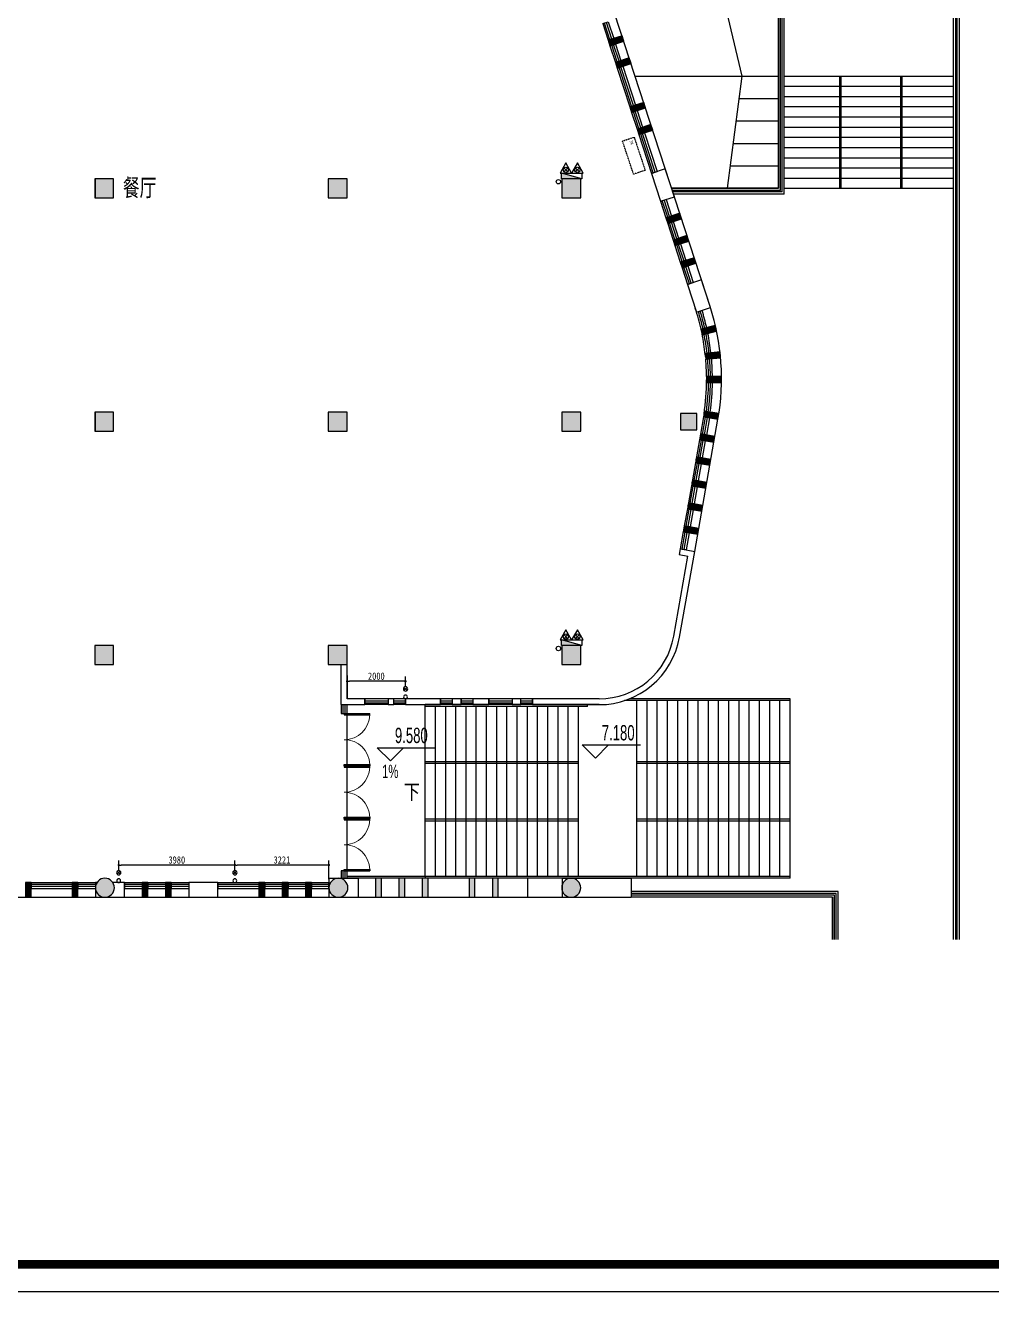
# Model space of a CAD drawing. Header units: inches. Extents: x 871252 to 1312932, y -88801 to 86720.
# Drawn here: x 1245302 to 1278406, y -79671 to -36261 of the extents above; entities that cross this region are included whole.
import ezdxf

# ---------------------------------------------------------------- set-up
doc = ezdxf.new("R2010")
doc.units = ezdxf.units.IN
doc.header["$MEASUREMENT"] = 0
doc.linetypes.add('DASH', pattern=[0.35, 0.25, -0.1])
for name, color, linetype in [('COLUMN', 6, 'Continuous'), ('CURTWALL', 4, 'Continuous'), ('DIM_ELEV', 3, 'Continuous'), ('DIM_SYMB', 3, 'Continuous'), ('EQUIP_消火栓', 7, 'Continuous'), ('EQUIP_灭火器', 7, 'Continuous'), ('HANDRAIL', 3, 'Continuous'), ('LG', 84, 'Continuous'), ('LVTRY', 6, 'Continuous'), ('PUB_HATCH', 8, 'Continuous'), ('PUB_TEXT', 151, 'Continuous'), ('STAIR', 6, 'Continuous'), ('VPIPE-消防', 1, 'Continuous'), ('WALL', 7, 'Continuous'), ('WINDOW', 3, 'Continuous'), ('供排水', 4, 'Continuous'), ('外框', 7, 'Continuous'), ('电位', 1, 'Continuous'), ('空调', 205, 'Continuous')]:
    doc.layers.add(name, color=color, linetype=linetype)
doc.styles.add('_TCH_DIM', font='stylu.ttf')
doc.styles.add('HZ-1', font='MingLiU.ttf', dxfattribs={"width": 0.8})
doc.styles.get("Standard").update_dxf_attribs({"font": '', "width": 0.7, "height": 250})
doc.styles.get('Standard').set_extended_font_data('NSimSun')
doc.dimstyles.new('电路', dxfattribs={"dimscale": 80, "dimtxt": 2.5, "dimasz": 1, "dimexe": 2, "dimexo": 1, "dimtad": 1, "dimdec": 0, "dimtxsty": 'Standard', "dimblk": 'DOT', "dimcen": 1, "dimclrd": 6, "dimclre": 6, "dimclrt": 6, "dimadec": 0, "dimazin": 0, "dimtfac": 1, "dimtdec": 0, "dimtmove": 0, "dimatfit": 3, "dimfxl": 0, "dimarcsym": 0})

# ---------------------------------------------------------------- blocks, each defined once
blk = doc.blocks.new('vhjkghkghkl')
at = {"layer": '空调', "linetype": 'DASH', "ltscale": 0.3}
blk.add_lwpolyline([(134071, 540199), (134071, 539779), (132871, 539779), (132871, 540199), (134071, 540199)], close=True, dxfattribs=at)
at = {"layer": '空调', "linetype": 'DASH', "ltscale": 0.3, "style": 'HZ-1'}
blk.add_text('AC', height=100, dxfattribs=at).set_placement((133846, 539867))
blk = doc.blocks.new('$TwtSys$00000434')
for p, q in [((-0.5, 0.5), (-0.5, -0.5)), ((-0.5, -0.5), (0.5, 0.5)), ((0.5, 0.5), (-0.5, 0.5)), ((0.5, -0.5), (0.5, 0.5)), ((-0.5, -0.5), (0.5, -0.5))]:
    blk.add_line(p, q)
blk.add_solid([(0.5, -0.5), (0.5, 0.5), (-0.5, -0.5)])
blk = doc.blocks.new('$TwtSys$00000545')
for p, q in [((0, 344), (-198, 0)), ((-198, 0), (198, 0)), ((-73, 36), (73, 182)), ((-73, 182), (73, 36)), ((198, 0), (0, 344))]:
    blk.add_line(p, q)
blk.add_circle((0, 109), 91.8)
blk = doc.blocks.new('$DorLib2D$00000002')
for p, q in [((-0.5, 0), (-0.5, 0.4875)), ((-0.475, 0.4875), (-0.5, 0.4875)), ((-0.475, 0), (-0.475, 0.4875)), ((0.475, 0), (0.475, 0.4875)), ((0.475, 0.4875), (0.5, 0.4875)), ((0.5, 0), (0.5, 0.4875)), ((-0.5, 0), (-0.475, 0)), ((0.5, 0), (0.475, 0))]:
    blk.add_line(p, q)
at = {"lineweight": 13}
for centre, start, end in [((-0.4875, 0), 0, 88.53072), ((0.4875, 0), 91.46928, 180)]:
    blk.add_arc(centre, 0.4875, start, end, dxfattribs=at)
blk = doc.blocks.new('$TCHSYS$WIN2D')
for p, q in [((-0.5, 0.5), (0.5, 0.5)), ((-0.5, 0.5), (-0.5, -0.5)), ((0.5, 0.5), (0.5, -0.5)), ((0.5, 0.167), (-0.5, 0.167)), ((0.5, -0.167), (-0.5, -0.167)), ((-0.5, -0.5), (0.5, -0.5))]:
    blk.add_line(p, q)
blk = doc.blocks.new('A$C4B041D0B')
at = {"layer": '供排水', "color": 14}
for p, q in [((393, 128), (287, 22)), ((287, 128), (393, 22))]:
    blk.add_line(p, q, dxfattribs=at)
at = {"layer": '供排水'}
for centre, radius in [((65, 75), 65.2), ((340, 75), 75)]:
    blk.add_circle(centre, radius, dxfattribs=at)
blk = doc.blocks.new('_DOT')
at = {"color": 0, "linetype": 'ByBlock'}
blk.add_line((-0.5, 0), (-1, 0), dxfattribs=at)
at = {"color": 0, "linetype": 'ByBlock', "const_width": 0.5}
blk.add_lwpolyline([(-0.25, 0, 1), (0.25, 0, 1)], format="xyb", close=True, dxfattribs=at)
blk = doc.blocks.new('*D369')
at = {"layer": 'Defpoints', "color": 0, "transparency": 16777216}
for p in [(1252481, -65048), (1252481, -65308), (1255702, -65648)]:
    blk.add_point(p, dxfattribs=at)
at = {"layer": '电位', "color": 6, "lineweight": -2, "transparency": 16777216}
for p, q in [((1252481, -65228), (1252481, -64888)), ((1255622, -65048), (1252561, -65048)), ((1255702, -65528), (1255702, -64888))]:
    blk.add_line(p, q, dxfattribs=at)
at = {"layer": '电位', "color": 6, "lineweight": -2, "transparency": 16777216, "xscale": 80, "yscale": 80, "zscale": 80, "rotation": 180}
blk.add_blockref('_DOT', (1252481, -65048), dxfattribs=at)
at = {"layer": '电位', "color": 6, "lineweight": -2, "transparency": 16777216, "xscale": 80, "yscale": 80, "zscale": 80}
blk.add_blockref('_DOT', (1255702, -65048), dxfattribs=at)
at = {"layer": '电位', "color": 6, "transparency": 16777216, "insert": (1254092, -64873), "char_height": 250, "attachment_point": 5}
blk.add_mtext('3221', dxfattribs=at)
blk = doc.blocks.new('*D370')
at = {"layer": 'Defpoints', "color": 0, "transparency": 16777216}
for p in [(1248502, -65048), (1248502, -65308), (1252481, -65308)]:
    blk.add_point(p, dxfattribs=at)
at = {"layer": '电位', "color": 6, "lineweight": -2, "transparency": 16777216}
for p, q in [((1248502, -65228), (1248502, -64888)), ((1252401, -65048), (1248582, -65048)), ((1252481, -65228), (1252481, -64888))]:
    blk.add_line(p, q, dxfattribs=at)
at = {"layer": '电位', "color": 6, "lineweight": -2, "transparency": 16777216, "xscale": 80, "yscale": 80, "zscale": 80, "rotation": 180}
blk.add_blockref('_DOT', (1248502, -65048), dxfattribs=at)
at = {"layer": '电位', "color": 6, "lineweight": -2, "transparency": 16777216, "xscale": 80, "yscale": 80, "zscale": 80}
blk.add_blockref('_DOT', (1252481, -65048), dxfattribs=at)
at = {"layer": '电位', "color": 6, "transparency": 16777216, "insert": (1250491, -64873), "char_height": 250, "attachment_point": 5}
blk.add_mtext('3980', dxfattribs=at)
blk = doc.blocks.new('*D371')
at = {"layer": 'Defpoints', "color": 0, "transparency": 16777216}
for p in [(1256327, -58748), (1256327, -59008), (1258327, -59008)]:
    blk.add_point(p, dxfattribs=at)
at = {"layer": '电位', "color": 6, "lineweight": -2, "transparency": 16777216}
for p, q in [((1256327, -58928), (1256327, -58588)), ((1258327, -58928), (1258327, -58588)), ((1258247, -58748), (1256407, -58748))]:
    blk.add_line(p, q, dxfattribs=at)
at = {"layer": '电位', "color": 6, "lineweight": -2, "transparency": 16777216, "xscale": 80, "yscale": 80, "zscale": 80, "rotation": 180}
blk.add_blockref('_DOT', (1256327, -58748), dxfattribs=at)
at = {"layer": '电位', "color": 6, "lineweight": -2, "transparency": 16777216, "xscale": 80, "yscale": 80, "zscale": 80}
blk.add_blockref('_DOT', (1258327, -58748), dxfattribs=at)
at = {"layer": '电位', "color": 6, "transparency": 16777216, "insert": (1257327, -58573), "char_height": 250, "attachment_point": 5}
blk.add_mtext('2000', dxfattribs=at)

msp = doc.modelspace()

# ---------------------------------------------------------------- hatches: boundary and pattern name
at = {"layer": 'PUB_HATCH'}
for points in [[(1265329.8, -36963.5), (1265805.3, -36809), (1265743.5, -36618.7), (1265268, -36773.3)], [(1265577, -37724.3), (1266052.6, -37569.8), (1265990.8, -37379.6), (1265515.2, -37534.1)], [(1266071.5, -39246), (1266547, -39091.5), (1266485.2, -38901.3), (1266009.7, -39055.8)], [(1266318.7, -40006.8), (1266794.2, -39852.3), (1266732.4, -39662.1), (1266256.9, -39816.6)], [(1248327.2, -42172.9), (1248327.2, -41522.9), (1247677.2, -41522.9), (1247677.2, -42172.9)], [(1256327.2, -42172.9), (1256327.2, -41522.9), (1255677.2, -41522.9), (1255677.2, -42172.9)], [(1264327.2, -42172.9), (1264327.2, -41522.9), (1263677.2, -41522.9), (1263677.2, -42172.9)], [(1267307.5, -43050.2), (1267783.1, -42895.7), (1267721.3, -42705.5), (1267245.7, -42860)], [(1267554.7, -43811.1), (1268030.3, -43656.6), (1267968.5, -43466.4), (1267492.9, -43620.9)], [(1267802, -44571.9), (1268277.5, -44417.4), (1268215.7, -44227.2), (1267740.2, -44381.7)], [(1268492, -46870.3), (1268977.3, -46749.8), (1268929.1, -46555.7), (1268443.8, -46676.2)], [(1268609.8, -47705.1), (1269119.5, -47656.7), (1269100.6, -47457.6), (1268590.9, -47506)], [(1268641.4, -48502.8), (1269153.4, -48499.7), (1269152.2, -48299.7), (1268640.2, -48302.8)], [(1269028.4, -49765.1), (1269062.8, -49568.1), (1268570.3, -49482.1), (1268535.8, -49679.1)], [(1248327.2, -50172.9), (1248327.2, -49522.9), (1247677.2, -49522.9), (1247677.2, -50172.9)], [(1256327.1, -50172.9), (1256327.1, -49522.9), (1255677.1, -49522.9), (1255677.1, -50172.9)], [(1264327.1, -50172.9), (1264327.1, -49522.9), (1263677.1, -49522.9), (1263677.1, -50172.9)], [(1268302.1, -50122.9), (1268302.1, -49572.9), (1267752.1, -49572.9), (1267752.1, -50122.9)], [(1268889.5, -50553), (1268923.9, -50355.9), (1268431.3, -50269.9), (1268396.9, -50466.9)], [(1268750.6, -51340.8), (1268785, -51143.8), (1268292.4, -51057.8), (1268258, -51254.8)], [(1268612.9, -52128.9), (1268647.3, -51931.9), (1268154.8, -51845.8), (1268120.4, -52042.9)], [(1268474, -52916.7), (1268508.4, -52719.7), (1268015.9, -52633.7), (1267981.5, -52830.7)], [(1268335.1, -53704.6), (1268369.5, -53507.6), (1267876.9, -53421.5), (1267842.5, -53618.5)], [(1248327.3, -58173.2), (1248327.3, -57523.2), (1247677.3, -57523.2), (1247677.3, -58173.2)], [(1256327.1, -58173.2), (1256327.1, -57523.2), (1255677.1, -57523.2), (1255677.1, -58173.2)], [(1264327.1, -58173.2), (1264327.1, -57523.2), (1263677.1, -57523.2), (1263677.1, -58173.2)], [(1248352.2, -65823.2, 1), (1247702.2, -65823.2, 1)], [(1256352.1, -65823.2, 1), (1255702.1, -65823.2, 1)], [(1257502.2, -66148.3), (1257502.2, -65498.3), (1257302.2, -65498.3), (1257302.2, -66148.3)], [(1258302.2, -66148.3), (1258302.2, -65498.3), (1258102.2, -65498.3), (1258102.2, -66148.3)], [(1259102.2, -66148.3), (1259102.2, -65498.3), (1258902.2, -65498.3), (1258902.2, -66148.3)], [(1260702.2, -66148.3), (1260702.2, -65498.3), (1260502.2, -65498.3), (1260502.2, -66148.3)], [(1261502.2, -66148.3), (1261502.2, -65498.3), (1261302.2, -65498.3), (1261302.2, -66148.3)], [(1264327.1, -65823.3, 1), (1263677.1, -65823.3, 1)], [(1245502.2, -66148.3), (1245502.2, -65648.3), (1245302.2, -65648.3), (1245302.2, -66148.3)], [(1247102.2, -66148.3), (1247102.2, -65648.3), (1246902.2, -65648.3), (1246902.2, -66148.3)], [(1249502.2, -66148.3), (1249502.2, -65648.3), (1249302.2, -65648.3), (1249302.2, -66148.3)], [(1250302.2, -66148.3), (1250302.2, -65648.3), (1250102.2, -65648.3), (1250102.2, -66148.3)], [(1253502.2, -66148.3), (1253502.2, -65648.3), (1253302.2, -65648.3), (1253302.2, -66148.3)], [(1254302.2, -66148.3), (1254302.2, -65648.3), (1254102.2, -65648.3), (1254102.2, -66148.3)], [(1255102.2, -66148.3), (1255102.2, -65648.3), (1254902.2, -65648.3), (1254902.2, -66148.3)]]:
    msp.add_hatch(color=256, dxfattribs=at).paths.add_polyline_path(points)

# ---------------------------------------------------------------- linework, layer by layer
msp.add_line((1271501.9, -59408.3), (1271501.9, -59348.3))
at = {"layer": 'COLUMN'}
for p, q in [((1265743.5, -36618.7), (1265268, -36773.3)), ((1265268, -36773.3), (1265329.8, -36963.5)), ((1265329.8, -36963.5), (1265805.3, -36809)), ((1265805.3, -36809), (1265743.5, -36618.7)), ((1265990.8, -37379.6), (1265515.2, -37534.1)), ((1265515.2, -37534.1), (1265577, -37724.3)), ((1265577, -37724.3), (1266052.6, -37569.8)), ((1266052.6, -37569.8), (1265990.8, -37379.6)), ((1266485.2, -38901.3), (1266009.7, -39055.8)), ((1266009.7, -39055.8), (1266071.5, -39246)), ((1266547, -39091.5), (1266485.2, -38901.3)), ((1266071.5, -39246), (1266547, -39091.5)), ((1266732.4, -39662.1), (1266256.9, -39816.6)), ((1266256.9, -39816.6), (1266318.7, -40006.8)), ((1266318.7, -40006.8), (1266794.2, -39852.3)), ((1266794.2, -39852.3), (1266732.4, -39662.1)), ((1267226.8, -41183.8), (1266751.3, -41338.3)), ((1267535.8, -42134.9), (1267226.8, -41183.8)), ((1248327.2, -41522.9), (1247677.2, -41522.9)), ((1247677.2, -41522.9), (1247677.2, -42172.9)), ((1248327.2, -42172.9), (1248327.2, -41522.9)), ((1256327.2, -41522.9), (1255677.2, -41522.9)), ((1255677.2, -41522.9), (1255677.2, -42172.9)), ((1256327.2, -42172.9), (1256327.2, -41522.9)), ((1264327.2, -41522.9), (1263677.2, -41522.9)), ((1263677.2, -41522.9), (1263677.2, -42172.9)), ((1264327.2, -42172.9), (1264327.2, -41522.9)), ((1266751.3, -41338.3), (1267060.3, -42289.4)), ((1247677.2, -42172.9), (1248327.2, -42172.9)), ((1255677.2, -42172.9), (1256327.2, -42172.9)), ((1263677.2, -42172.9), (1264327.2, -42172.9)), ((1267060.3, -42289.4), (1267535.8, -42134.9)), ((1267721.3, -42705.5), (1267245.7, -42860)), ((1267245.7, -42860), (1267307.5, -43050.2)), ((1267307.5, -43050.2), (1267783.1, -42895.7)), ((1267783.1, -42895.7), (1267721.3, -42705.5)), ((1267968.5, -43466.4), (1267492.9, -43620.9)), ((1267492.9, -43620.9), (1267554.7, -43811.1)), ((1267554.7, -43811.1), (1268030.3, -43656.6)), ((1268030.3, -43656.6), (1267968.5, -43466.4)), ((1268215.7, -44227.2), (1267740.2, -44381.7)), ((1268277.5, -44417.4), (1268215.7, -44227.2)), ((1267740.2, -44381.7), (1267802, -44571.9)), ((1267802, -44571.9), (1268277.5, -44417.4)), ((1268462.9, -44988), (1267987.4, -45142.6)), ((1267987.4, -45142.6), (1268296.4, -46093.6)), ((1268771.9, -45939.1), (1268462.9, -44988)), ((1268296.4, -46093.6), (1268771.9, -45939.1)), ((1268929.1, -46555.7), (1268443.8, -46676.2)), ((1268443.8, -46676.2), (1268492, -46870.3)), ((1268492, -46870.3), (1268977.3, -46749.8)), ((1268977.3, -46749.8), (1268929.1, -46555.7)), ((1269100.6, -47457.6), (1268590.9, -47506)), ((1268590.9, -47506), (1268609.8, -47705.1)), ((1268609.8, -47705.1), (1269119.5, -47656.7)), ((1269119.5, -47656.7), (1269100.6, -47457.6)), ((1269152.2, -48299.7), (1268640.2, -48302.8)), ((1268640.2, -48302.8), (1268641.4, -48502.8)), ((1268641.4, -48502.8), (1269153.4, -48499.7)), ((1269153.4, -48499.7), (1269152.2, -48299.7)), ((1268570.3, -49482.1), (1268535.8, -49679.1)), ((1269062.8, -49568.1), (1268570.3, -49482.1)), ((1248327.2, -49522.9), (1247677.2, -49522.9)), ((1247677.2, -49522.9), (1247677.2, -50172.9)), ((1248327.2, -50172.9), (1248327.2, -49522.9)), ((1256327.1, -49522.9), (1255677.1, -49522.9)), ((1255677.1, -49522.9), (1255677.1, -50172.9)), ((1256327.1, -50172.9), (1256327.1, -49522.9)), ((1264327.1, -49522.9), (1263677.1, -49522.9)), ((1263677.1, -49522.9), (1263677.1, -50172.9)), ((1264327.1, -50172.9), (1264327.1, -49522.9)), ((1268302.1, -49572.9), (1267752.1, -49572.9)), ((1267752.1, -49572.9), (1267752.1, -50122.9)), ((1268302.1, -50122.9), (1268302.1, -49572.9)), ((1268535.8, -49679.1), (1269028.4, -49765.1)), ((1269028.4, -49765.1), (1269062.8, -49568.1)), ((1247677.2, -50172.9), (1248327.2, -50172.9)), ((1255677.1, -50172.9), (1256327.1, -50172.9)), ((1263677.1, -50172.9), (1264327.1, -50172.9)), ((1267752.1, -50122.9), (1268302.1, -50122.9)), ((1268431.3, -50269.9), (1268396.9, -50466.9)), ((1268923.9, -50355.9), (1268431.3, -50269.9)), ((1268396.9, -50466.9), (1268889.5, -50553)), ((1268889.5, -50553), (1268923.9, -50355.9)), ((1268292.4, -51057.8), (1268258, -51254.8)), ((1268785, -51143.8), (1268292.4, -51057.8)), ((1268750.6, -51340.8), (1268785, -51143.8)), ((1268258, -51254.8), (1268750.6, -51340.8)), ((1268154.8, -51845.8), (1268120.4, -52042.9)), ((1268120.4, -52042.9), (1268612.9, -52128.9)), ((1268647.3, -51931.9), (1268154.8, -51845.8)), ((1268612.9, -52128.9), (1268647.3, -51931.9)), ((1268015.9, -52633.7), (1267981.5, -52830.7)), ((1267981.5, -52830.7), (1268474, -52916.7)), ((1268508.4, -52719.7), (1268015.9, -52633.7)), ((1268474, -52916.7), (1268508.4, -52719.7)), ((1267876.9, -53421.5), (1267842.5, -53618.5)), ((1267842.5, -53618.5), (1268335.1, -53704.6)), ((1268369.5, -53507.6), (1267876.9, -53421.5)), ((1268335.1, -53704.6), (1268369.5, -53507.6)), ((1248327.3, -57523.2), (1247677.3, -57523.2)), ((1247677.3, -57523.2), (1247677.3, -58173.2)), ((1248327.3, -58173.2), (1248327.3, -57523.2)), ((1256327.1, -57523.2), (1255677.1, -57523.2)), ((1255677.1, -57523.2), (1255677.1, -58173.2)), ((1256327.1, -58173.2), (1256327.1, -57523.2)), ((1264327.1, -57523.2), (1263677.1, -57523.2)), ((1263677.1, -57523.2), (1263677.1, -58173.2)), ((1264327.1, -58173.2), (1264327.1, -57523.2)), ((1247677.3, -58173.2), (1248327.3, -58173.2)), ((1255677.1, -58173.2), (1256327.1, -58173.2)), ((1263677.1, -58173.2), (1264327.1, -58173.2)), ((1257502.2, -65498.3), (1257302.2, -65498.3)), ((1257302.2, -65498.3), (1257302.2, -66148.3)), ((1257502.2, -66148.3), (1257502.2, -65498.3)), ((1258302.2, -65498.3), (1258102.2, -65498.3)), ((1258102.2, -65498.3), (1258102.2, -66148.3)), ((1258302.2, -66148.3), (1258302.2, -65498.3)), ((1259102.2, -65498.3), (1258902.2, -65498.3)), ((1258902.2, -65498.3), (1258902.2, -66148.3)), ((1259102.2, -66148.3), (1259102.2, -65498.3)), ((1260702.2, -65498.3), (1260502.2, -65498.3)), ((1260502.2, -65498.3), (1260502.2, -66148.3)), ((1260702.2, -66148.3), (1260702.2, -65498.3)), ((1261502.2, -65498.3), (1261302.2, -65498.3)), ((1261302.2, -65498.3), (1261302.2, -66148.3)), ((1261502.2, -66148.3), (1261502.2, -65498.3)), ((1262502.2, -65498.3), (1262502.2, -66148.3)), ((1263702.2, -65498.3), (1262502.2, -65498.3)), ((1263702.2, -66148.3), (1263702.2, -65498.3)), ((1245502.2, -65648.3), (1245302.2, -65648.3)), ((1245302.2, -65648.3), (1245302.2, -66148.3)), ((1245502.2, -66148.3), (1245502.2, -65648.3)), ((1247102.2, -65648.3), (1246902.2, -65648.3)), ((1246902.2, -65648.3), (1246902.2, -66148.3)), ((1247102.2, -66148.3), (1247102.2, -65648.3)), ((1249502.2, -65648.3), (1249302.2, -65648.3)), ((1249302.2, -65648.3), (1249302.2, -66148.3)), ((1249502.2, -66148.3), (1249502.2, -65648.3)), ((1250302.2, -65648.3), (1250102.2, -65648.3)), ((1250102.2, -65648.3), (1250102.2, -66148.3)), ((1250302.2, -66148.3), (1250302.2, -65648.3)), ((1250902.2, -65648.3), (1250902.2, -66148.3)), ((1251902.2, -65648.3), (1250902.2, -65648.3)), ((1251902.2, -66148.3), (1251902.2, -65648.3)), ((1253502.2, -65648.3), (1253302.2, -65648.3)), ((1253302.2, -65648.3), (1253302.2, -66148.3)), ((1253502.2, -66148.3), (1253502.2, -65648.3)), ((1254302.2, -65648.3), (1254102.2, -65648.3)), ((1254102.2, -65648.3), (1254102.2, -66148.3)), ((1254302.2, -66148.3), (1254302.2, -65648.3)), ((1255102.2, -65648.3), (1254902.2, -65648.3)), ((1254902.2, -65648.3), (1254902.2, -66148.3)), ((1255102.2, -66148.3), (1255102.2, -65648.3)), ((1245302.2, -66148.3), (1245502.2, -66148.3)), ((1246902.2, -66148.3), (1247102.2, -66148.3)), ((1249302.2, -66148.3), (1249502.2, -66148.3)), ((1250102.2, -66148.3), (1250302.2, -66148.3)), ((1250902.2, -66148.3), (1251902.2, -66148.3)), ((1253302.2, -66148.3), (1253502.2, -66148.3)), ((1254102.2, -66148.3), (1254302.2, -66148.3)), ((1254902.2, -66148.3), (1255102.2, -66148.3)), ((1257302.2, -66148.3), (1257502.2, -66148.3)), ((1258102.2, -66148.3), (1258302.2, -66148.3)), ((1258902.2, -66148.3), (1259102.2, -66148.3)), ((1260502.2, -66148.3), (1260702.2, -66148.3)), ((1261302.2, -66148.3), (1261502.2, -66148.3)), ((1262502.2, -66148.3), (1263702.2, -66148.3))]:
    msp.add_line(p, q, dxfattribs=at)
for centre, start, end in [((1248027.2, -65823.2), 0, 180), ((1256027.1, -65823.2), 0, 180), ((1264002.1, -65823.3), 0, 180), ((1248027.2, -65823.2), 180, 0), ((1256027.1, -65823.2), 180, 0), ((1264002.1, -65823.3), 180, 0)]:
    msp.add_arc(centre, 325, start, end, dxfattribs=at)
at = {"layer": 'CURTWALL'}
for p, q in [((1266877.3, -41402.5), (1266877.3, -41402.5)), ((1267000.9, -41783), (1267000.9, -41783)), ((1267124.5, -42163.4), (1267124.5, -42163.4)), ((1256127.1, -59548.3), (1256127.1, -59848.3)), ((1256127.1, -59848.3), (1256327.1, -59848.3)), ((1256193.8, -59848.3), (1256193.8, -59548.3)), ((1256260.5, -59848.3), (1256260.5, -59548.3)), ((1256327.1, -59848.3), (1256327.1, -59548.3)), ((1256327.1, -65248.3), (1256127.1, -65248.3)), ((1256127.1, -65248.3), (1256127.1, -65498.3)), ((1256127.1, -65498.3), (1256327.1, -65498.3)), ((1256193.8, -65498.3), (1256193.8, -65248.3)), ((1256260.5, -65498.3), (1256260.5, -65248.3)), ((1256327.1, -65498.3), (1256327.1, -65248.3))]:
    msp.add_line(p, q, dxfattribs=at)
for radius, start, end in [(7900, 12.65192, 18), (7966.7, 12.66271, 17.01949), (8033.3, 12.67331, 17.02763), (8100, 12.68374, 17.03563), (7900, 6.16459, 11.45523), (7966.7, 6.52539, 11.22341), (8033.3, 6.51626, 11.24597), (8100, 6.50729, 11.26816), (7900, 5.76819, 6.16459), (7900, 0.74287, 5.08407), (7966.7, 0.73947, 5.08693), (8033.3, 0.73613, 5.08975), (8100, 0.73285, 5.09251), (7900, 351.42346, 359.93176), (7966.7, 352.15175, 359.30102), (8033.3, 352.13466, 359.30963), (8100, 352.11785, 359.31808)]:
    msp.add_arc((1260740.9, -48405.2), radius, start, end, dxfattribs=at)
at = {"layer": 'DIM_ELEV'}
for p, q in [((1257806.8, -61473), (1257356.8, -61023)), ((1257356.8, -61023), (1259352.4, -61023)), ((1257806.8, -61473), (1258256.8, -61023)), ((1264829.3, -61380.8), (1264379.3, -60930.8)), ((1264379.3, -60930.8), (1266374.9, -60930.8)), ((1264829.3, -61380.8), (1265279.3, -60930.8))]:
    msp.add_line(p, q, dxfattribs=at)
at = {"layer": 'DIM_SYMB'}
for points in [[(1257311, -62199, 0, 0, 0), (1257813.1, -62199, 104, 0, 0), (1258203.1, -62199, 0, 0, 0)], [(1258653.2, -62528.3, 0, 0, 0), (1271037, -62528.3, 120, 0, 0), (1271487, -62528.3, 0, 0, 0)]]:
    msp.add_lwpolyline(points, format="xyseb", dxfattribs=at)
at = {"layer": 'HANDRAIL'}
for p, q in [((1271501.9, -59408.3), (1265830.5, -59408.3)), ((1271501.9, -59348.3), (1265995.4, -59348.3)), ((1271501.9, -59408.3), (1271501.9, -59348.3)), ((1264956.2, -59548.3), (1259001.9, -59548.3)), ((1259001.9, -59608.3), (1259001.9, -59548.3)), ((1264557, -59608.3), (1259001.9, -59608.3)), ((1264557, -59608.3), (1264557, -59548.3)), ((1264251.9, -61508.3), (1259001.9, -61508.3)), ((1259001.9, -61568.3), (1259001.9, -61508.3)), ((1264251.9, -61568.3), (1259001.9, -61568.3)), ((1271501.9, -61508.3), (1266251.9, -61508.3)), ((1271501.9, -61568.3), (1266251.9, -61568.3)), ((1271501.9, -61568.3), (1271501.9, -61508.3)), ((1264251.9, -63478.3), (1259001.9, -63478.3)), ((1259001.9, -63538.3), (1259001.9, -63478.3)), ((1264251.9, -63538.3), (1259001.9, -63538.3)), ((1271501.9, -63478.3), (1266251.9, -63478.3)), ((1271501.9, -63538.3), (1266251.9, -63538.3)), ((1271501.9, -63538.3), (1271501.9, -63478.3)), ((1271501.9, -65438.3), (1256327.1, -65438.3)), ((1256327.1, -65498.3), (1256327.1, -65438.3)), ((1262502.2, -65498.3), (1256327.1, -65498.3)), ((1264002.1, -65498.3), (1263702.2, -65498.3)), ((1271501.9, -65498.3), (1264002.1, -65498.3)), ((1271501.9, -65498.3), (1271501.9, -65438.3))]:
    msp.add_line(p, q, dxfattribs=at)
msp.add_lwpolyline([(1259001.9, -65438.3), (1259001.9, -65498.3)], dxfattribs=at)
at = {"layer": 'LG', "color": 251}
for p, q in [((1271177.2, -41923.3), (1271177.2, -26298.3)), ((1271227.2, -41973.3), (1271227.2, -26298.3)), ((1277177.2, -67598.4), (1277177.2, -26298.3)), ((1277227.2, -67598.4), (1277227.2, -26298.3)), ((1273202.1, -41848.3), (1273202.1, -37998.3)), ((1273252.1, -41848.3), (1273252.1, -37998.3)), ((1275292.4, -41848.3), (1275292.4, -37998.3)), ((1275342.4, -41848.3), (1275342.4, -37998.3)), ((1271177.2, -41923.3), (1267467.1, -41923.3)), ((1271227.2, -41973.3), (1267483.3, -41973.3)), ((1273077.2, -66023.3), (1266052, -66023.3)), ((1273027.2, -66073.3), (1266052, -66073.3)), ((1273027.2, -67598.4), (1273027.2, -66073.3)), ((1273077.2, -67598.4), (1273077.2, -66023.3))]:
    msp.add_line(p, q, dxfattribs=at)
at = {"layer": 'LVTRY', "linetype": 'ByBlock'}
for p, q in [((1256327.1, -58548.7), (1256327.1, -59348.3)), ((1256327.1, -59348.3), (1256327.1, -58748.3))]:
    msp.add_line(p, q, dxfattribs=at)
at = {"layer": 'LVTRY'}
msp.add_lwpolyline([(1256327.1, -58638.3), (1256327.1, -59348.3)], dxfattribs=at)
at = {"layer": 'STAIR'}
for p, q in [((1268760.6, -45904.3), (1262000.2, -25097.9)), ((1266251.9, -65438.3), (1266251.9, -59408.3)), ((1266601.9, -65438.3), (1266601.9, -59408.3)), ((1266951.9, -65438.3), (1266951.9, -59408.3)), ((1267301.9, -65438.3), (1267301.9, -59408.3)), ((1267651.9, -65438.3), (1267651.9, -59408.3)), ((1268001.9, -65438.3), (1268001.9, -59408.3)), ((1268351.9, -65438.3), (1268351.9, -59408.3)), ((1268701.9, -65438.3), (1268701.9, -59408.3)), ((1269051.9, -65438.3), (1269051.9, -59408.3)), ((1269401.9, -65438.3), (1269401.9, -59408.3)), ((1269751.9, -65438.3), (1269751.9, -59408.3)), ((1270101.9, -65438.3), (1270101.9, -59408.3)), ((1270451.9, -65438.3), (1270451.9, -59408.3)), ((1270801.9, -65438.3), (1270801.9, -59408.3)), ((1271151.9, -65438.3), (1271151.9, -59408.3)), ((1271501.9, -59408.3), (1271501.9, -59348.3)), ((1271501.9, -65438.3), (1271501.9, -59408.3)), ((1264251.9, -59548.3), (1259001.9, -59548.3)), ((1259001.9, -59608.3), (1259001.9, -59548.3)), ((1259001.9, -65438.3), (1259001.9, -59608.3)), ((1259351.9, -65438.3), (1259351.9, -59608.3)), ((1259701.9, -65438.3), (1259701.9, -59608.3)), ((1260051.9, -65438.3), (1260051.9, -59608.3)), ((1260401.9, -65438.3), (1260401.9, -59608.3)), ((1260751.9, -65438.3), (1260751.9, -59608.3)), ((1261101.9, -65438.3), (1261101.9, -59608.3)), ((1261451.9, -65438.3), (1261451.9, -59608.3)), ((1261801.9, -65438.3), (1261801.9, -59608.3)), ((1262151.9, -65438.3), (1262151.9, -59608.3)), ((1262501.9, -65438.3), (1262501.9, -59608.3)), ((1262851.9, -65438.3), (1262851.9, -59608.3)), ((1263201.9, -65438.3), (1263201.9, -59608.3)), ((1263551.9, -65438.3), (1263551.9, -59608.3)), ((1263901.9, -65438.3), (1263901.9, -59608.3)), ((1264251.9, -65438.3), (1264251.9, -59608.3)), ((1262502.2, -65498.3), (1256702.2, -65498.3)), ((1260102.2, -65498.3), (1259001.9, -65498.3)), ((1263828.9, -65498.3), (1263702.2, -65498.3)), ((1264251.9, -65498.3), (1264175.3, -65498.3)), ((1271501.9, -65498.3), (1266251.9, -65498.3)), ((1271501.9, -65498.3), (1271501.9, -65438.3))]:
    msp.add_line(p, q, dxfattribs=at)
at = {"layer": 'STAIR', "color": 251}
for p, q in [((1271102.2, -26298.3), (1271102.2, -41848.3)), ((1271102.2, -41848.3), (1271102.2, -26298.3)), ((1271302.2, -41848.3), (1271302.2, -26298.3)), ((1271302.2, -42048.3), (1271302.2, -26298.3)), ((1277102.2, -67598.4), (1277102.2, -26298.3)), ((1277302.2, -67598.4), (1277302.2, -26298.3)), ((1268461.7, -32148.3), (1269842.6, -37998.3)), ((1266191.8, -37998.3), (1271102.2, -37998.3)), ((1269842.6, -37998.3), (1269341.9, -41848.3)), ((1271302.2, -37998.3), (1277102.2, -37998.3)), ((1271302.2, -38348.3), (1277102.2, -38348.3)), ((1269770.2, -38768.3), (1271102.2, -38768.3)), ((1271302.2, -38698.3), (1277102.2, -38698.3)), ((1271302.2, -39048.3), (1277102.2, -39048.3)), ((1271302.2, -39398.3), (1277102.2, -39398.3)), ((1269663.2, -39538.3), (1271102.2, -39538.3)), ((1271302.2, -39748.3), (1277102.2, -39748.3)), ((1269556.1, -40308.3), (1271102.2, -40308.3)), ((1271302.2, -40098.3), (1277102.2, -40098.3)), ((1271302.2, -40448.3), (1277102.2, -40448.3)), ((1271302.2, -40798.3), (1277102.2, -40798.3)), ((1269449, -41078.3), (1271102.2, -41078.3)), ((1271302.2, -41148.3), (1277102.2, -41148.3)), ((1271302.2, -41498.3), (1277102.2, -41498.3)), ((1267442.7, -41848.3), (1271102.2, -41848.3)), ((1271102.2, -41848.3), (1267442.7, -41848.3)), ((1271302.2, -42048.3), (1267507.7, -42048.3)), ((1271302.2, -41848.3), (1277102.2, -41848.3)), ((1273152.2, -65948.3), (1266052, -65948.3)), ((1273152.2, -67598.4), (1273152.2, -65948.3)), ((1272952.2, -66148.3), (1266052, -66148.3)), ((1272952.2, -66148.3), (1272952.2, -67598.4)), ((1272952.2, -67598.4), (1272952.2, -66148.3))]:
    msp.add_line(p, q, dxfattribs=at)
at = {"layer": 'STAIR'}
for points in [[(1247702.2, -42148.3), (1247702.2, -41548.3)], [(1247702.2, -50148.3), (1247702.2, -49548.3)], [(1268231.9, -54295.6), (1269030.6, -49765.6)], [(1243702.2, -66148.3), (1262502.2, -66148.3)]]:
    msp.add_lwpolyline(points, dxfattribs=at)
msp.add_arc((1261152.2, -48376.4), 8000, 350, 18, dxfattribs=at)
at = {"layer": 'VPIPE-消防', "linetype": 'Continuous'}
for centre in [(1263565.7, -41622.9), (1263565.7, -57622.9)]:
    msp.add_circle(centre, 75, dxfattribs=at)
at = {"layer": 'WALL'}
for p, q in [((1268540.5, -49679.9), (1268736.6, -49714.5)), ((1268736.7, -49714.3), (1268633.5, -49696.2)), ((1268736.6, -49714.5), (1268736.7, -49714.3)), ((1268396.6, -50466.7), (1268396.6, -50466.9)), ((1268397, -50466.8), (1268396.6, -50466.7)), ((1268396.6, -50466.9), (1268396.9, -50466.9)), ((1268398.7, -50467.3), (1268593.6, -50501.6)), ((1268593.6, -50501.5), (1268491.7, -50483.5)), ((1268593.6, -50501.6), (1268593.6, -50501.5)), ((1268292.4, -51057.8), (1268275, -51156.3)), ((1268275, -51156.3), (1268275.2, -51156.3)), ((1268259, -51255), (1268455.9, -51289.7)), ((1268456, -51289.5), (1268351.5, -51271.1)), ((1268455.9, -51289.7), (1268456, -51289.5)), ((1268120.1, -52042.3), (1268120.1, -52042.5)), ((1268120.5, -52042.4), (1268120.1, -52042.3)), ((1268120.1, -52042.5), (1268120.4, -52042.5)), ((1268154.8, -51845.8), (1268137.4, -51944.3)), ((1268137.4, -51944.3), (1268137.6, -51944.4)), ((1267981.2, -52830.5), (1267981.1, -52830.6)), ((1267981.1, -52830.6), (1267981.5, -52830.7)), ((1267981.5, -52830.5), (1267981.2, -52830.5)), ((1267986.6, -52831.6), (1268178.1, -52865.4)), ((1268015.9, -52633.7), (1267998.6, -52731.9)), ((1267998.6, -52731.9), (1267998.7, -52731.9)), ((1268212.9, -52668.1), (1268015.9, -52633.4)), ((1268015.9, -52633.4), (1268015.9, -52633.7)), ((1268178.1, -52865.2), (1268079.6, -52847.9)), ((1268178.1, -52865.4), (1268178.1, -52865.2)), ((1267876.9, -53421.5), (1267859.6, -53520)), ((1267859.6, -53520), (1267859.7, -53520)), ((1267878.3, -53421.6), (1267878.2, -53421.8)), ((1267976.7, -53439), (1267878.3, -53421.6)), ((1267739.4, -54208.8), (1267704.7, -54405.8)), ((1267936.4, -54243.5), (1267739.4, -54208.8)), ((1267936.4, -54243.5), (1268231.9, -54295.6)), ((1267516.7, -57199.7), (1268000.2, -54457.9)), ((1267704.7, -54405.8), (1268000.2, -54457.9)), ((1267713.7, -57234.5), (1268231.9, -54295.6)), ((1256127.1, -59548.3), (1256127.1, -58173.2)), ((1256327.1, -59348.3), (1256327.1, -58173.2)), ((1256927.1, -59348.3), (1256327.1, -59348.3)), ((1256927.1, -59548.3), (1256927.1, -59348.3)), ((1257927.1, -59348.3), (1257727.1, -59348.3)), ((1257727.1, -59348.3), (1257727.1, -59548.3)), ((1257927.1, -59548.3), (1257927.1, -59348.3)), ((1259527.1, -59348.3), (1258327.1, -59348.3)), ((1258327.1, -59348.3), (1258327.1, -59548.3)), ((1259527.1, -59548.3), (1259527.1, -59348.3)), ((1260227.1, -59348.3), (1259927.1, -59348.3)), ((1259927.1, -59348.3), (1259927.1, -59548.3)), ((1260227.1, -59548.3), (1260227.1, -59348.3)), ((1261177.1, -59348.3), (1260627.1, -59348.3)), ((1260627.1, -59348.3), (1260627.1, -59548.3)), ((1261177.1, -59548.3), (1261177.1, -59348.3)), ((1262277.1, -59348.3), (1261977.1, -59348.3)), ((1261977.1, -59348.3), (1261977.1, -59548.3)), ((1262277.1, -59548.3), (1262277.1, -59348.3)), ((1264956.2, -59348.3), (1262677.1, -59348.3)), ((1262677.1, -59348.3), (1262677.1, -59548.3)), ((1256127.1, -59548.3), (1256927.1, -59548.3)), ((1257727.1, -59548.3), (1257927.1, -59548.3)), ((1258327.1, -59548.3), (1259527.1, -59548.3)), ((1259927.1, -59548.3), (1260227.1, -59548.3)), ((1260627.1, -59548.3), (1261177.1, -59548.3)), ((1261977.1, -59548.3), (1262277.1, -59548.3)), ((1262677.1, -59548.3), (1264956.2, -59548.3)), ((1255702.2, -65498.3), (1256024.1, -65498.3)), ((1255702.2, -65498.3), (1255702.2, -65816.4)), ((1256030.1, -65498.3), (1256702.2, -65498.3)), ((1256702.2, -65498.3), (1256702.2, -66148.3)), ((1263702.2, -65498.3), (1264002.1, -65498.3)), ((1264002.1, -65498.3), (1266052, -65498.3)), ((1266052, -65498.3), (1266052, -66148.3)), ((1247753.3, -65648.3), (1247702.2, -65648.3)), ((1247702.2, -65648.3), (1247702.2, -65823.2)), ((1247702.2, -65823.2), (1247702.2, -65848.3)), ((1247702.2, -65848.3), (1247702.2, -66148.3)), ((1248702.2, -65648.3), (1248301.1, -65648.3)), ((1248702.2, -65848.3), (1248702.2, -65648.3)), ((1248702.2, -66148.3), (1248702.2, -65848.3)), ((1255702.2, -65848.3), (1255702.2, -65648.3)), ((1255702.2, -65830), (1255702.2, -66148.3)), ((1247702.2, -66148.3), (1248702.2, -66148.3)), ((1255702.2, -66148.3), (1256027.1, -66148.3)), ((1256027.1, -66148.3), (1256702.2, -66148.3)), ((1263702.2, -66148.3), (1264002.1, -66148.3)), ((1264002.1, -66148.3), (1266052, -66148.3))]:
    msp.add_line(p, q, dxfattribs=at)
for radius in [2600, 2800]:
    msp.add_arc((1264956.2, -56748.3), radius, 270, 350, dxfattribs=at)
at = {"layer": 'WINDOW'}
for p, q in [((1256327.1, -61648.3), (1256327.1, -59848.3)), ((1256327.1, -63448.3), (1256327.1, -61648.3)), ((1256327.1, -65248.3), (1256327.1, -63448.3))]:
    msp.add_line(p, q, dxfattribs=at)
at = {"layer": '外框', "lineweight": -2}
msp.add_line((1312932, -79670.8), (1211047.4, -79670.8), dxfattribs=at)
at = {"layer": '外框', "lineweight": -2, "const_width": 297.8}
msp.add_lwpolyline([(1215005.8, -78731.1), (1308822.3, -78731.1, 0.4142136), (1311800.6, -75752.8), (1311800.6, -12218, 0.4142136), (1308822.3, -9239.7), (1215005.8, -9239.7, 0.4142136), (1212027.5, -12218), (1212027.5, -75752.8, 0.4142136)], format="xyb", close=True, dxfattribs=at)

# ---------------------------------------------------------------- block references
at = {"layer": 'EQUIP_消火栓', "color": 8, "xscale": -700, "yscale": 200, "zscale": 700}
for p in [(1264015.7, -41422.9), (1264015.7, -57422.9)]:
    msp.add_blockref('$TwtSys$00000434', p, dxfattribs=at)
at = {"layer": 'EQUIP_灭火器'}
for p in [(1263817.3, -41322.9), (1264214, -41322.9), (1263817.3, -57322.9), (1264214, -57322.9)]:
    msp.add_blockref('$TwtSys$00000545', p, dxfattribs=at)
at = {"layer": 'WINDOW'}
for name, p, xscale, yscale, zscale, rotation in [('$TCHSYS$WIN2D', (1265270.4, -36457), 600.0000000000352, -200, 600, 288.0000000612918), ('$TCHSYS$WIN2D', (1265517.6, -37217.9), 600.0000000000352, -200, 600, 288.0000000612918), ('$TCHSYS$WIN2D', (1265888.5, -38359.1), 1399.999999999997, -200, 1400, 288.0000000612862), ('$TCHSYS$WIN2D', (1266259.3, -39500.4), 600.0000000000352, -200, 600, 288.0000000612918), ('$TCHSYS$WIN2D', (1266630.1, -40641.7), 1399.999999999997, -200, 1400, 288.0000000612862), ('$TCHSYS$WIN2D', (1267248.1, -42543.8), 600.0000000000352, -200, 600, 288.0000000612918), ('$TCHSYS$WIN2D', (1267495.3, -43304.6), 600.0000000000352, -200, 600, 288.0000000612918), ('$TCHSYS$WIN2D', (1267742.6, -44065.5), 600.0000000000352, -200, 600, 288.0000000612918), ('$TCHSYS$WIN2D', (1267989.8, -44826.3), 600.0000000000352, -200, 600, 288.0000000612918), ('$TCHSYS$WIN2D', (1268586.1, -49992.6), 600.0000000000547, -200, 600, 260.0000000167681), ('$TCHSYS$WIN2D', (1268443, -50779.7), 600.0000000000547, -200, 600, 260.0000000167681), ('$TCHSYS$WIN2D', (1268305.4, -51567.8), 600.0000000000547, -200, 600, 260.0000000167681), ('$TCHSYS$WIN2D', (1268166.5, -52355.3), 599.9999999999401, -200, 600, 260.0000000167661), ('$TCHSYS$WIN2D', (1268027.5, -53143.4), 599.9999999999401, -200, 600, 260.0000000167661), ('$TCHSYS$WIN2D', (1267890, -53930.7), 599.9999999999401, -200, 600, 260.0000000167661), ('$DorLib2D$00000002', (1256227.1, -60748.3), -1800, -1800, -1800, 90), ('$DorLib2D$00000002', (1256227.1, -62548.3), -1800, -1800, -1800, 90), ('$DorLib2D$00000002', (1256227.1, -64348.3), -1800, -1800, -1800, 90)]:
    msp.add_blockref(name, p, dxfattribs=dict(at, xscale=xscale, yscale=yscale, zscale=zscale, rotation=rotation))
for p, xscale, yscale, zscale in [((1257327.1, -59448.3), -800, 200, -800), ((1258127.1, -59448.3), -400, -200, -400), ((1259727.1, -59448.3), -400, 200, -400), ((1260427.1, -59448.3), -400, 200, -400), ((1261577.1, -59448.3), -800, 200, -800), ((1262477.1, -59448.3), -400, -200, -400), ((1246202.2, -65748.3), 1400, 200, 1400), ((1247402.2, -65748.3), 600, 200, 600), ((1249002.2, -65748.3), 600, 200, 600), ((1249802.2, -65748.3), 600, 200, 600), ((1250602.2, -65748.3), 600, 200, 600), ((1252602.2, -65748.3), 1400, 200, 1400), ((1253802.2, -65748.3), 600, 200, 600), ((1254602.2, -65748.3), 600, 200, 600), ((1255402.2, -65748.3), 600, 200, 600)]:
    msp.add_blockref('$TCHSYS$WIN2D', p, dxfattribs=dict(at, xscale=xscale, yscale=yscale, zscale=zscale))
at = {"layer": '供排水', "xscale": -1, "rotation": 270}
for p in [(1258252.1, -59348.3), (1248426.6, -65648.3), (1252406.2, -65648.3)]:
    msp.add_blockref('A$C4B041D0B', p, dxfattribs=at)
at = {"layer": '空调', "rotation": 108.3554929769065}
msp.add_blockref('vhjkghkghkl', (1820693.9, 2640.6), dxfattribs=at)

# ---------------------------------------------------------------- texts
at = {"layer": 'PUB_TEXT', "style": '_TCH_DIM'}
for s, height, width, p in [('9.580', 525, 0.64, (1257963.4, -60865.5)), ('7.180', 525, 0.64, (1265049.9, -60773.3)), ('1%', 455, 0.64, (1257521.3, -62062.5)), ('下', 506.4, 0.8, (1258267.8, -62790.8))]:
    msp.add_text(s, height=height, dxfattribs=dict(at, width=width)).set_placement(p)
at = {"layer": 'WALL', "insert": (1248643.9, -41523.6), "char_height": 600, "width": 21939.099, "attachment_point": 1}
msp.add_mtext('{\\fSimHei|b0|i0|c134|p49;\\C0;餐厅}', dxfattribs=at)

# ---------------------------------------------------------------- dimensions: what is measured, and where the dimension line sits
at = {"layer": '电位', "color": 1}
for base, p1, p2, override, picture, middle in [((1256327.1, -58748.3), (1258327.1, -59008.3), (1256327.1, -59008.3), {"dimfxl": 6, "dimfxlon": 1}, '*D371', (1257327.1, -58573.3)), ((1248501.6, -65048.3), (1252481.2, -65308.3), (1248501.6, -65308.3), {"dimtmove": 1, "dimfxl": 6, "dimfxlon": 1}, '*D370', (1250491.4, -64873.3)), ((1252481.2, -65048.3), (1255702.2, -65648.3), (1252481.2, -65308.3), {"dimfxl": 6, "dimfxlon": 1}, '*D369', (1254091.7, -64873.3))]:
    dim = msp.add_linear_dim(base=base, p1=p1, p2=p2, dimstyle='电路', override=override, dxfattribs=at)
    dim.commit()
    dim.dimension.update_dxf_attribs({"geometry": picture, "text_midpoint": middle})

doc.saveas('drawing.dxf')
